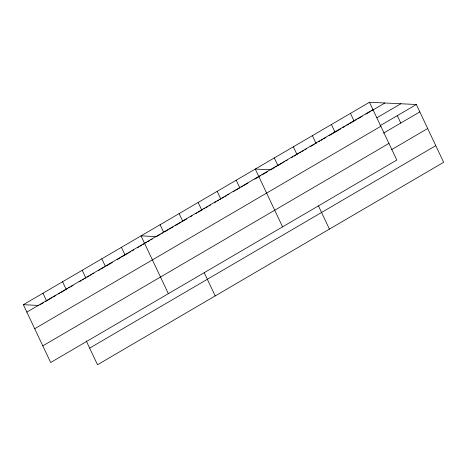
<?xml version="1.0" encoding="UTF-8"?>
<svg xmlns="http://www.w3.org/2000/svg" width="467" height="467" viewBox="0 0 467 467"><rect width="100%" height="100%" fill="white"/><g stroke="black" fill="none" stroke-linecap="round" stroke-linejoin="round"><path stroke-width="0.7" d="M369.49 102.25L396.81 160.047L50.669 362.497L23.35 304.7L369.49 102.25L416.331 104.503L443.65 162.3L97.51 364.75L86.22 340.869M26.847 312.09L372.981 109.64M40.034 304.723L43.711 302.575M45.55 301.501L51.679 297.911M52.905 297.199L55.97 295.407M58.422 293.971L59.648 293.253M60.873 292.535L65.164 290.025M66.39 289.307L67.616 288.594M68.842 287.876L70.068 287.158M71.293 286.44L73.132 285.366M79.262 281.782L81.1 280.708M82.326 279.99L83.552 279.272M84.778 278.554L86.004 277.836M87.23 277.118L89.069 276.044M90.294 275.326L91.52 274.614M92.746 273.895L93.972 273.177M98.263 270.667L99.489 269.949M100.714 269.231L104.392 267.083M106.231 266.009L112.36 262.419M117.264 259.553L120.328 257.761M121.554 257.043L128.297 253.102M129.522 252.384L130.748 251.666M131.974 250.948L133.813 249.874M137.491 247.72L138.717 247.008M139.942 246.29L141.781 245.216M143.007 244.498L144.233 243.78M145.459 243.062L146.685 242.344M147.911 241.626L149.749 240.552M150.975 239.834L152.201 239.122M160.181 234.452L156.492 236.611L141.034 235.864L168.359 293.661M161.407 233.733L162.633 233.015M164.477 231.941L168.161 229.787M169.393 229.063L173.076 226.909M175.534 225.473L181.062 222.239M182.288 221.521L186.584 219.011M190.273 216.851L192.112 215.777M195.796 213.623L197.027 212.905M198.253 212.187L202.555 209.671M203.781 208.953L205.007 208.235M206.239 207.517L208.078 206.437M209.309 205.719L210.535 205.001M214.219 202.847L216.063 201.767M217.289 201.049L218.521 200.331M219.747 199.613L220.979 198.895M222.204 198.177L224.049 197.097M225.275 196.379L226.501 195.661M227.733 194.943L228.958 194.225M233.261 191.709L234.487 190.991M235.712 190.273L240.015 187.757M241.241 187.039L242.472 186.321M243.698 185.603L248 183.093M254.754 179.141L260.895 175.545M262.121 174.827L267.649 171.599M274.403 167.647L270.72 169.801L255.262 169.054L282.582 226.857M275.635 166.929L276.861 166.211M278.087 165.493L282.389 162.977M283.615 162.259L284.847 161.541M286.073 160.823L287.298 160.105M291.601 157.589L292.827 156.871M294.058 156.153L295.897 155.073M297.129 154.355L298.355 153.637M299.581 152.919L300.812 152.201M302.038 151.483L303.883 150.403M305.109 149.685L306.34 148.967M310.637 146.451L314.32 144.297M315.552 143.579L316.778 142.861M318.622 141.781L319.848 141.063M321.08 140.345L322.306 139.627M323.532 138.909L325.989 137.473M329.06 135.675L340.729 128.851M342.574 127.777L345.025 126.341M346.87 125.261L348.715 124.181M349.941 123.463L354.237 120.953M355.469 120.235L356.695 119.517M357.926 118.799L362.223 116.283M365.906 114.129L370.208 111.613M371.434 110.895L384.948 102.991M376.922 117.766L400.873 103.762M380.097 125.699L416.331 104.503M34.71 328.727L380.844 126.277M383.594 133.089L419.827 111.899M42.806 345.86L388.947 143.41M391.457 149.726L427.684 128.53M89.652 348.119L435.787 145.669M23.35 304.7L38.808 305.441M397.289 115.641L400.785 123.037M350.448 113.382L353.945 120.778M331.412 124.514L334.909 131.91M312.376 135.652L315.873 143.048M293.34 146.784L296.831 154.18M318.447 205.889L329.422 229.11M274.298 157.922L277.795 165.318M236.226 180.192L239.723 187.588M217.19 191.324L220.681 198.72M198.148 202.462L201.645 209.852M179.112 213.594L182.609 220.99M204.219 272.693L215.199 295.92M160.076 224.732L163.573 232.122M121.42 247.335L124.917 254.731M101.806 258.811L105.303 266.202M82.192 270.282L85.689 277.678M62.578 281.753L66.075 289.149M42.964 293.223L46.461 300.62"/></g></svg>
